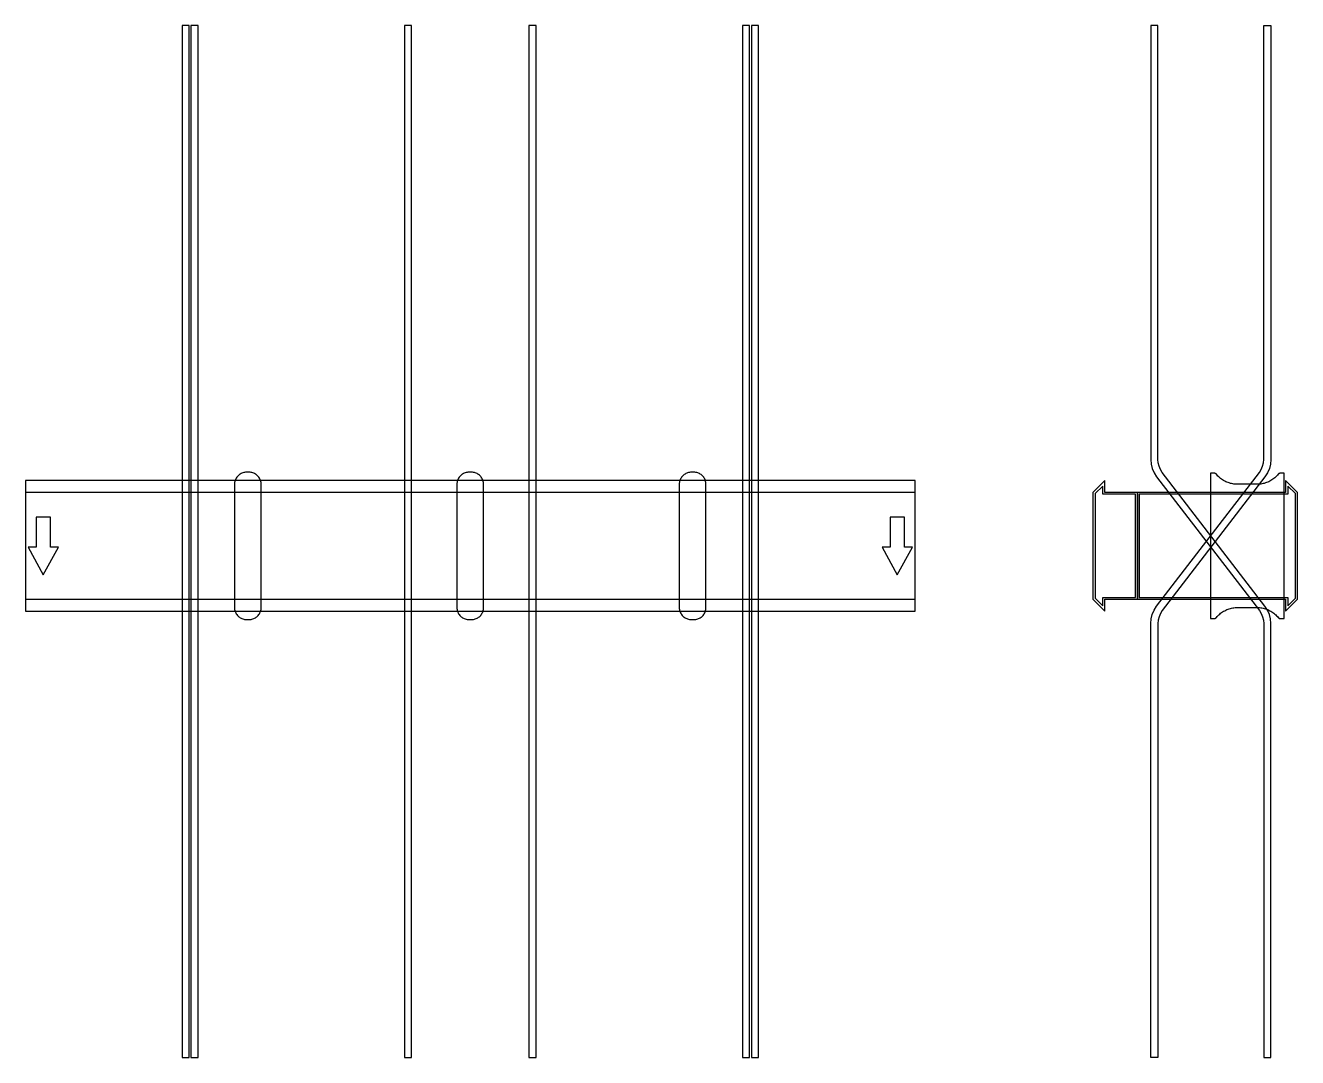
# Model space of a CAD drawing. Extents: x 0 to 1430, y -575 to 585.
import ezdxf

# ---------------------------------------------------------------- set-up
doc = ezdxf.new("R2010")
doc.units = 0
doc.layers.add('Halfen', color=7, linetype='CONTINUOUS')

msp = doc.modelspace()

# ---------------------------------------------------------------- linework, layer by layer
at = {"layer": 'Halfen', "color": 7}
for points in [[(184, -575.304), (184, 585.215), (176, 585.215), (176, -575.304)], [(194, -575.304), (194, 585.215), (186, 585.215), (186, -575.304)], [(434, -575.304), (434, 585.215), (426, 585.215), (426, -575.304)], [(574, -575.304), (574, 585.215), (566, 585.215), (566, -575.304)], [(814, -575.304), (814, 585.215), (806, 585.215), (806, -575.304)], [(824, -575.304), (824, 585.215), (816, 585.215), (816, -575.304)], [(1400, -575.304), (1400, -87.304), (1399.573, -82.091), (1398.302, -77.018), (1396.221, -72.219), (1393.387, -67.824), (1277.96, 82.605), (1275.834, 85.902), (1274.274, 89.501), (1273.321, 93.306), (1273, 97.215), (1273, 585.215), (1265, 585.215), (1265, 97.215), (1265.427, 92.002), (1266.698, 86.929), (1268.779, 82.13), (1271.613, 77.735), (1387.04, -72.694), (1389.166, -75.99), (1390.726, -79.589), (1391.679, -83.394), (1392, -87.304), (1392, -575.304)], [(1265, -575.304), (1265, -87.304), (1265.427, -82.091), (1266.698, -77.018), (1268.779, -72.219), (1271.613, -67.824), (1387.04, 82.605), (1389.166, 85.902), (1390.726, 89.501), (1391.679, 93.306), (1392, 97.215), (1392, 585.215), (1400, 585.215), (1400, 97.215), (1399.573, 92.002), (1398.302, 86.929), (1396.221, 82.13), (1393.387, 77.735), (1277.96, -72.694), (1275.834, -75.99), (1274.274, -79.589), (1273.321, -83.394), (1273, -87.304), (1273, -575.304)], [(0, -73.5), (1000, -73.5), (1000, 73.5), (0, 73.5)], [(265, -69.3), (265, -56.8), (265, 69.3), (264.958, 70.359), (264.834, 71.412), (264.627, 72.452), (264.339, 73.472), (263.972, 74.466), (263.529, 75.429), (263.011, 76.354), (262.422, 77.235), (261.765, 78.068), (261.046, 78.846), (260.268, 79.565), (259.435, 80.222), (258.554, 80.811), (257.629, 81.329), (256.666, 81.772), (255.672, 82.139), (254.652, 82.427), (253.612, 82.634), (252.559, 82.758), (251.5, 82.8), (248.5, 82.8), (247.441, 82.758), (246.388, 82.634), (245.348, 82.427), (244.328, 82.139), (243.334, 81.772), (242.371, 81.329), (241.446, 80.811), (240.565, 80.222), (239.732, 79.565), (238.954, 78.846), (238.235, 78.068), (237.578, 77.235), (236.989, 76.354), (236.471, 75.429), (236.028, 74.466), (235.661, 73.472), (235.373, 72.452), (235.166, 71.412), (235.042, 70.359), (235, 69.3), (235, -56.8), (235, -69.3), (235.042, -70.359), (235.166, -71.412), (235.373, -72.452), (235.661, -73.472), (236.028, -74.466), (236.471, -75.429), (236.989, -76.354), (237.578, -77.235), (238.235, -78.068), (238.954, -78.846), (239.732, -79.565), (240.565, -80.222), (241.446, -80.811), (242.371, -81.329), (243.334, -81.772), (244.328, -82.139), (245.348, -82.427), (246.388, -82.634), (247.441, -82.758), (248.5, -82.8), (251.5, -82.8), (252.559, -82.758), (253.612, -82.634), (254.652, -82.427), (255.672, -82.139), (256.666, -81.772), (257.629, -81.329), (258.554, -80.811), (259.435, -80.222), (260.268, -79.565), (261.046, -78.846), (261.765, -78.068), (262.422, -77.235), (263.011, -76.354), (263.529, -75.429), (263.972, -74.466), (264.339, -73.472), (264.627, -72.452), (264.834, -71.412), (264.958, -70.359), (265, -69.3)], [(515, -69.3), (515, -56.8), (515, 69.3), (514.958, 70.359), (514.834, 71.412), (514.627, 72.452), (514.339, 73.472), (513.972, 74.466), (513.529, 75.429), (513.011, 76.354), (512.422, 77.235), (511.765, 78.068), (511.046, 78.846), (510.268, 79.565), (509.435, 80.222), (508.554, 80.811), (507.629, 81.329), (506.666, 81.772), (505.672, 82.139), (504.652, 82.427), (503.612, 82.634), (502.559, 82.758), (501.5, 82.8), (498.5, 82.8), (497.441, 82.758), (496.388, 82.634), (495.348, 82.427), (494.328, 82.139), (493.334, 81.772), (492.371, 81.329), (491.446, 80.811), (490.565, 80.222), (489.732, 79.565), (488.954, 78.846), (488.235, 78.068), (487.578, 77.235), (486.989, 76.354), (486.471, 75.429), (486.028, 74.466), (485.661, 73.472), (485.373, 72.452), (485.166, 71.412), (485.042, 70.359), (485, 69.3), (485, -56.8), (485, -69.3), (485.042, -70.359), (485.166, -71.412), (485.373, -72.452), (485.661, -73.472), (486.028, -74.466), (486.471, -75.429), (486.989, -76.354), (487.578, -77.235), (488.235, -78.068), (488.954, -78.846), (489.732, -79.565), (490.565, -80.222), (491.446, -80.811), (492.371, -81.329), (493.334, -81.772), (494.328, -82.139), (495.348, -82.427), (496.388, -82.634), (497.441, -82.758), (498.5, -82.8), (501.5, -82.8), (502.559, -82.758), (503.612, -82.634), (504.652, -82.427), (505.672, -82.139), (506.666, -81.772), (507.629, -81.329), (508.554, -80.811), (509.435, -80.222), (510.268, -79.565), (511.046, -78.846), (511.765, -78.068), (512.422, -77.235), (513.011, -76.354), (513.529, -75.429), (513.972, -74.466), (514.339, -73.472), (514.627, -72.452), (514.834, -71.412), (514.958, -70.359), (515, -69.3)], [(765, -69.3), (765, -56.8), (765, 69.3), (764.958, 70.359), (764.834, 71.412), (764.627, 72.452), (764.339, 73.472), (763.972, 74.466), (763.529, 75.429), (763.011, 76.354), (762.422, 77.235), (761.765, 78.068), (761.046, 78.846), (760.268, 79.565), (759.435, 80.222), (758.554, 80.811), (757.629, 81.329), (756.666, 81.772), (755.672, 82.139), (754.652, 82.427), (753.612, 82.634), (752.559, 82.758), (751.5, 82.8), (748.5, 82.8), (747.441, 82.758), (746.388, 82.634), (745.348, 82.427), (744.328, 82.139), (743.334, 81.772), (742.371, 81.329), (741.446, 80.811), (740.565, 80.222), (739.732, 79.565), (738.954, 78.846), (738.235, 78.068), (737.578, 77.235), (736.989, 76.354), (736.471, 75.429), (736.028, 74.466), (735.661, 73.472), (735.373, 72.452), (735.166, 71.412), (735.042, 70.359), (735, 69.3), (735, -56.8), (735, -69.3), (735.042, -70.359), (735.166, -71.412), (735.373, -72.452), (735.661, -73.472), (736.028, -74.466), (736.471, -75.429), (736.989, -76.354), (737.578, -77.235), (738.235, -78.068), (738.954, -78.846), (739.732, -79.565), (740.565, -80.222), (741.446, -80.811), (742.371, -81.329), (743.334, -81.772), (744.328, -82.139), (745.348, -82.427), (746.388, -82.634), (747.441, -82.758), (748.5, -82.8), (751.5, -82.8), (752.559, -82.758), (753.612, -82.634), (754.652, -82.427), (755.672, -82.139), (756.666, -81.772), (757.629, -81.329), (758.554, -80.811), (759.435, -80.222), (760.268, -79.565), (761.046, -78.846), (761.765, -78.068), (762.422, -77.235), (763.011, -76.354), (763.529, -75.429), (763.972, -74.466), (764.339, -73.472), (764.627, -72.452), (764.834, -71.412), (764.958, -70.359), (765, -69.3)], [(1250, -60), (1250, 60), (1213.5, 60), (1213.5, 73.5), (1200, 60), (1200, -60), (1213.5, -73.5), (1213.5, -60)], [(1430, -60), (1430, 60), (1416.5, 73.5), (1416.5, 60), (1250, 60), (1250, -60), (1416.5, -60), (1416.5, -73.5)], [(1415, -81.8), (1415, 81.8), (1411, 81.8), (1410.846, 81.797), (1410.691, 81.786), (1410.538, 81.769), (1410.385, 81.746), (1410.234, 81.715), (1410.084, 81.678), (1409.936, 81.634), (1409.789, 81.584), (1409.646, 81.527), (1409.505, 81.464), (1409.366, 81.395), (1409.231, 81.32), (1409.1, 81.239), (1408.972, 81.153), (1408.848, 81.06), (1408.728, 80.963), (1408.613, 80.86), (1408.502, 80.752), (1408.397, 80.639), (1408.296, 80.522), (1407.41, 79.491), (1406.479, 78.5), (1405.505, 77.551), (1404.491, 76.646), (1403.437, 75.787), (1402.347, 74.975), (1401.222, 74.211), (1400.064, 73.499), (1398.876, 72.838), (1397.66, 72.23), (1396.418, 71.676), (1395.153, 71.178), (1393.867, 70.736), (1392.563, 70.351), (1391.243, 70.024), (1389.911, 69.756), (1388.567, 69.547), (1387.216, 69.397), (1385.859, 69.307), (1384.5, 69.277), (1362.5, 69.277), (1361.141, 69.307), (1359.784, 69.397), (1358.433, 69.547), (1357.089, 69.756), (1355.757, 70.024), (1354.437, 70.351), (1353.133, 70.736), (1351.847, 71.178), (1350.582, 71.676), (1349.34, 72.23), (1348.124, 72.838), (1346.936, 73.499), (1345.778, 74.211), (1344.653, 74.975), (1343.563, 75.787), (1342.509, 76.646), (1341.495, 77.551), (1340.521, 78.5), (1339.59, 79.491), (1338.704, 80.522), (1338.603, 80.639), (1338.498, 80.752), (1338.387, 80.86), (1338.272, 80.963), (1338.152, 81.06), (1338.028, 81.153), (1337.9, 81.239), (1337.769, 81.32), (1337.634, 81.395), (1337.495, 81.464), (1337.354, 81.527), (1337.211, 81.584), (1337.064, 81.634), (1336.916, 81.678), (1336.766, 81.715), (1336.615, 81.746), (1336.462, 81.769), (1336.309, 81.786), (1336.154, 81.797), (1336, 81.8), (1332, 81.8), (1332, -81.8), (1336, -81.8), (1336.154, -81.797), (1336.309, -81.786), (1336.462, -81.769), (1336.615, -81.746), (1336.766, -81.715), (1336.916, -81.678), (1337.064, -81.634), (1337.211, -81.584), (1337.354, -81.527), (1337.495, -81.464), (1337.634, -81.395), (1337.769, -81.32), (1337.9, -81.239), (1338.028, -81.153), (1338.152, -81.06), (1338.272, -80.963), (1338.387, -80.86), (1338.498, -80.752), (1338.603, -80.639), (1338.704, -80.522), (1339.59, -79.491), (1340.521, -78.5), (1341.495, -77.551), (1342.509, -76.646), (1343.563, -75.787), (1344.653, -74.975), (1345.778, -74.211), (1346.936, -73.499), (1348.124, -72.838), (1349.34, -72.23), (1350.582, -71.676), (1351.847, -71.178), (1353.133, -70.736), (1354.437, -70.351), (1355.757, -70.024), (1357.089, -69.756), (1358.433, -69.547), (1359.784, -69.397), (1361.141, -69.307), (1362.5, -69.277), (1384.5, -69.277), (1385.859, -69.307), (1387.216, -69.397), (1388.567, -69.547), (1389.911, -69.756), (1391.243, -70.024), (1392.563, -70.351), (1393.867, -70.736), (1395.153, -71.178), (1396.418, -71.676), (1397.66, -72.23), (1398.876, -72.838), (1400.064, -73.499), (1401.222, -74.211), (1402.347, -74.975), (1403.437, -75.787), (1404.491, -76.646), (1405.505, -77.551), (1406.479, -78.5), (1407.41, -79.491), (1408.296, -80.522), (1408.397, -80.639), (1408.502, -80.752), (1408.613, -80.86), (1408.728, -80.963), (1408.848, -81.06), (1408.972, -81.153), (1409.1, -81.239), (1409.231, -81.32), (1409.366, -81.395), (1409.505, -81.464), (1409.646, -81.527), (1409.789, -81.584), (1409.936, -81.634), (1410.084, -81.678), (1410.234, -81.715), (1410.385, -81.746), (1410.538, -81.769), (1410.691, -81.786), (1410.846, -81.797), (1411, -81.8)], [(0, -60), (1000, -60), (1000, 60), (0, 60)], [(1248, -58), (1248, 58), (1211, 58), (1211, 67.25), (1202.5, 58.75), (1202.5, -58.75), (1211, -67.25), (1211, -58)], [(1427.5, -58.75), (1427.5, 58.75), (1419, 67.25), (1419, 58), (1252, 58), (1252, -58), (1419, -58), (1419, -67.25)], [(20, -32.5), (37, -1.5), (28, -1.5), (28, 32.5), (12, 32.5), (12, -1.5), (3, -1.5)], [(980, -32.5), (997, -1.5), (988, -1.5), (988, 32.5), (972, 32.5), (972, -1.5), (963, -1.5)]]:
    msp.add_lwpolyline(points, close=True, dxfattribs=at)

doc.saveas('drawing.dxf')
